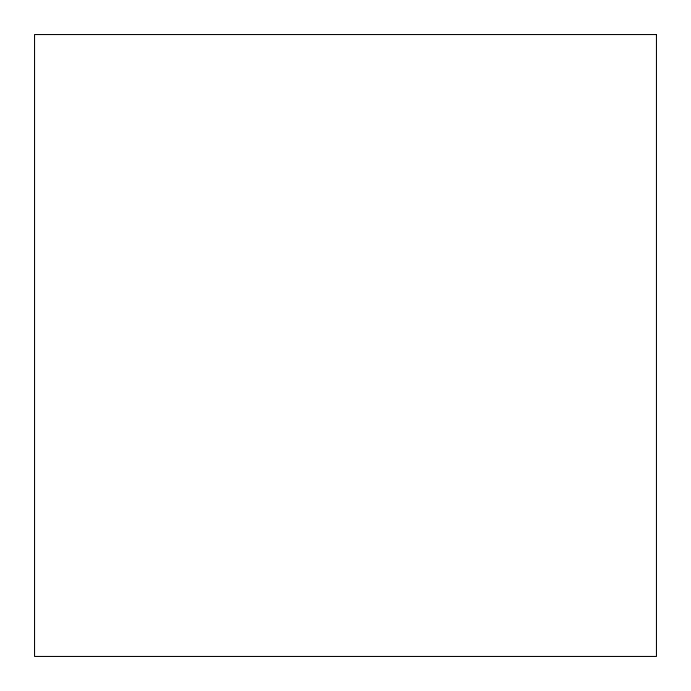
<?xml version="1.0" encoding="UTF-8"?>
<svg xmlns="http://www.w3.org/2000/svg" width="691" height="691" viewBox="0 0 691 691"><rect width="100%" height="100%" fill="white"/><g stroke="black" fill="none" stroke-linecap="round" stroke-linejoin="round"><path stroke-width="1.04" d="M656.45 34.55L34.55 34.55L34.55 656.45L656.45 656.45L656.45 34.55"/></g></svg>
